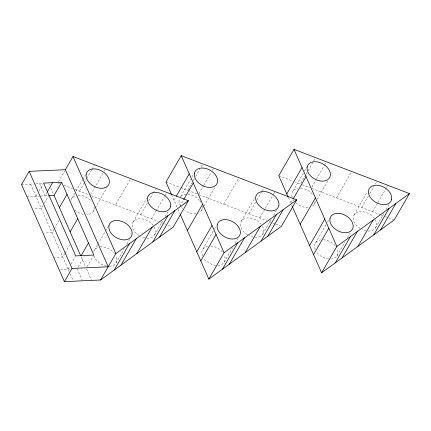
<?xml version="1.0" encoding="UTF-8"?>
<svg xmlns="http://www.w3.org/2000/svg" width="431" height="431" viewBox="0 0 431 431"><rect width="100%" height="100%" fill="white"/><g stroke="black" fill="none" stroke-linecap="round" stroke-linejoin="round"><path stroke-width="0.32" stroke-dasharray="2.15 1.62" d="M35.956 196.272L37.616 193.406M38.941 191.111L43.245 183.66M46.99 192.415L45.002 195.852L39.641 183.714M42.971 205.544L41.317 208.41L33.564 208.766M44.296 203.249L48.606 195.798M58.395 181.737L64.688 170.843M71.767 198.454L74.752 193.293M76.077 190.998L82.369 180.104M82.698 179.533L85.02 175.519M54.02 229.233L52.032 232.675L44.269 233.031M54.349 228.662L58.988 220.634M79.379 191.175L84.018 183.148M84.352 182.572L86.335 179.134M86.669 178.558L91.636 169.959M91.97 169.383L94.287 165.369M90.537 194.747L102.799 173.531M104.124 171.242L105.116 169.518M64.742 253.514L62.754 256.957L54.36 257.345M65.07 252.943L69.709 244.916M93.177 211.47L94.836 208.604M95.165 208.033L107.093 187.393M68.109 269.095L69.768 266.229M71.093 263.934L75.398 256.477M78.162 266.956L84.126 256.634M91.442 195.793L115.47 204.994L130.377 179.194M94.534 250.039L97.514 244.878M97.848 244.302L105.137 231.689M105.466 231.118L108.45 225.957M87.207 266.536L93.5 255.642M133.082 221.987L146.664 198.481M140.711 214.67L147.337 203.2M148.663 200.911L152.973 193.454M153.301 192.883L155.623 188.87M115.944 263.055L124.23 248.719M126.881 244.135L129.532 239.55M151.545 218.819L155.855 211.368M156.184 210.791L164.464 196.461M164.798 195.884L166.452 193.018M174.016 200.221L175.67 197.355M154.54 234.933L162.492 221.173M165.138 216.588L167.788 211.998M180.686 196.444L190.621 179.242M191.946 176.947L193.271 174.657M187.647 190.319L191.951 182.868M193.277 180.573L194.273 178.854M195.599 176.559L199.903 169.103M201.229 166.813L202.225 165.095M179.689 206.46L183.331 200.151M198.793 193.885L203.427 185.858M203.761 185.287L211.05 172.675M212.375 170.38L213.367 168.661M201.428 210.614L203.744 206.6M204.078 206.029L215.01 187.108M223.721 204.138L238.963 177.761M202.785 249.172L214.051 229.68M214.379 229.109L216.039 226.243M241.382 221.049L254.963 197.543M248.978 213.814L256.596 200.625M256.93 200.054L261.897 191.45M262.231 190.879L264.214 187.437M224.195 262.199L232.476 247.868M235.127 243.278L237.777 238.693M259.796 217.957L265.097 208.787M265.431 208.211L273.378 194.451M273.712 193.88L275.037 191.585M262.743 234.152L271.024 219.815M273.674 215.231L276.325 210.64M292.794 191.305L304.054 171.807M304.388 171.236L306.705 167.223M305.719 174.857L300.418 184.032L295.467 182.135M306.053 174.286L307.707 171.419M308.041 170.848L313.337 161.673M313.671 161.097L315.325 158.231M291.135 202.462L292.794 199.596M311.893 187.027L316.203 179.576M316.532 179L324.812 164.669M325.146 164.092L325.809 162.945M314.199 204.332L315.858 201.46M317.184 199.17L327.781 180.821M311.85 188.412L336.492 197.851L351.734 171.473M315.557 242.89L326.159 224.54M327.485 222.245L329.139 219.379M354.153 214.762L367.406 191.827M361.749 207.526L368.376 196.057M369.701 193.767L374.006 186.311M375.331 184.021L376.99 181.149M336.967 255.912L344.919 242.152M347.569 237.567L350.22 232.977M372.573 211.669L377.54 203.071M377.868 202.5L386.154 188.164M386.483 187.593L387.808 185.298M375.514 227.864L383.795 213.528M386.117 209.514L389.096 204.353M109.528 266.256L110.907 266.105A12.531 8.577 30 0 0 116.462 262.059L116.785 260.965A12.531 8.577 30 0 0 116.095 256.046M217.774 265.394L219.153 265.248A12.531 8.577 30 0 0 224.707 261.202L225.03 260.108A12.531 8.577 30 0 0 224.346 255.19M330.911 259.069L331.924 258.961A12.531 8.577 30 0 0 337.484 254.915L337.807 253.821A12.531 8.577 30 0 0 337.117 248.902M26.911 196.692L40.482 196.062M41.128 196.035L48.234 195.706M60.367 269.45L70.7 268.971M21.55 184.543L33.182 184.01M35.762 183.892L42.874 183.563M78.189 195.254L79.638 195.275A12.531 8.577 30 0 1 88.474 198.653L89.729 199.677A12.531 8.577 30 0 1 91.534 201.568M336.492 197.851L380.611 214.751M381.225 214.988L384.937 216.41M385.556 216.648L388.029 217.596M388.649 217.833L393.595 219.729M278.755 175.735L292.994 181.187M302.223 184.721L310.029 187.711M165.983 182.022L180.217 187.474M180.837 187.711L196.66 193.772M199.074 194.699L266.6 220.564M269.073 221.512L272.166 222.698M272.785 222.935L275.258 223.883M275.872 224.12L280.204 225.774M58.352 183.121L59.586 183.59M63.917 185.249L72.575 188.568M75.048 189.516L89.007 194.86M115.47 204.994L158.349 221.426M160.822 222.374L163.909 223.56M164.529 223.797L165.768 224.271M168.241 225.214L171.947 226.636M295.935 202.802L296.237 203.098A12.531 8.577 30 0 0 308.709 207.44M74.919 209.956L75.215 210.247A12.531 8.577 30 0 0 83.803 214.466M288.393 197.576L290.806 203.039M291.609 204.86L292.143 206.072M171.608 194.764L177.227 207.505M178.03 209.326L179.91 213.571M48.956 183.902L49.49 185.12M50.831 188.153L53.514 194.225M81.12 256.725L85.677 267.042M86.48 268.863L91.324 279.821M77.171 268.675L82.267 280.215M30.596 184.129L69.181 271.519M70.253 273.949L72.931 280.015M94.066 206.993A12.531 8.577 30 0 1 86.76 214.67M70.932 200.544A12.531 8.577 30 0 1 75.522 195.717M106.57 266.051A12.531 8.577 30 0 1 97.982 261.832L96.851 260.723A12.531 8.577 30 0 1 93.92 255.777M93.699 252.13A12.531 8.577 30 0 1 98.29 247.302M100.024 246.92A12.531 8.577 30 0 1 114.614 253.552M146.702 238.154A12.531 8.577 30 0 0 148.151 238.165L149.53 238.009A12.531 8.577 30 0 0 155.047 233.931L155.359 232.837A12.531 8.577 30 0 0 153.98 226.647M144.692 237.88A12.531 8.577 30 0 1 140.662 236.495M139.218 235.709A12.531 8.577 30 0 1 132.139 225.257A12.531 8.577 30 0 1 139.466 218.754L140.921 218.77A12.531 8.577 30 0 1 149.762 222.116L151.022 223.134A12.531 8.577 30 0 1 153.15 225.418M368.096 231.027A12.531 8.577 30 0 0 369.06 231.021L370.445 230.881A12.531 8.577 30 0 0 376.037 226.868L376.365 225.779A12.531 8.577 30 0 0 375.067 219.6M366.102 230.806A12.531 8.577 30 0 1 362.056 229.524M360.133 228.495A12.531 8.577 30 0 1 353.167 218.011A12.531 8.577 30 0 1 360.607 211.605L362.062 211.626A12.531 8.577 30 0 1 370.892 215.047L372.142 216.071A12.531 8.577 30 0 1 374.248 218.366M315.163 201.072A12.531 8.577 30 0 1 311.608 206.594M294.12 200.808A12.531 8.577 30 0 1 293.549 199.989M292.175 197.042A12.531 8.577 30 0 1 291.83 194.559L291.954 193.39A12.531 8.577 30 0 1 297.837 188.255M300.671 188.126A12.531 8.577 30 0 1 309.501 191.515L310.756 192.533A12.531 8.577 30 0 1 312.874 194.823M328.594 259.047A12.531 8.577 30 0 1 319.005 254.683L317.873 253.573A12.531 8.577 30 0 1 316.316 251.575M315.233 249.474A12.531 8.577 30 0 1 314.598 246.144L314.722 244.975A12.531 8.577 30 0 1 320.599 239.841M323.433 239.711A12.531 8.577 30 0 1 335.641 246.408M254.834 237.287A12.531 8.577 30 0 0 256.289 237.309L257.673 237.169A12.531 8.577 30 0 0 263.266 233.155L263.594 232.067A12.531 8.577 30 0 0 262.296 225.887M253.331 237.093A12.531 8.577 30 0 1 249.285 235.811M247.362 234.782A12.531 8.577 30 0 1 240.396 224.298A12.531 8.577 30 0 1 247.836 217.892L249.29 217.914A12.531 8.577 30 0 1 258.121 221.335L259.37 222.358A12.531 8.577 30 0 1 261.164 224.255M202.317 206.137A12.531 8.577 30 0 1 198.831 212.882M195.938 213.728A12.531 8.577 30 0 1 184.716 210.403M182.335 208.275A12.531 8.577 30 0 1 181.656 207.494M180.519 205.862A12.531 8.577 30 0 1 179.059 200.846L179.183 199.677A12.531 8.577 30 0 1 179.506 198.589M180.718 196.703A12.531 8.577 30 0 1 185.976 194.424M187.9 194.413A12.531 8.577 30 0 1 196.73 197.802L197.985 198.82A12.531 8.577 30 0 1 199.79 200.711M200.103 201.11A12.531 8.577 30 0 1 200.927 202.344M215.823 265.334A12.531 8.577 30 0 1 206.228 260.97L205.102 259.861A12.531 8.577 30 0 1 203.545 257.862M202.635 256.186A12.531 8.577 30 0 1 201.821 252.431L201.95 251.262A12.531 8.577 30 0 1 207.828 246.128M210.662 245.999A12.531 8.577 30 0 1 222.87 252.695"/><path stroke-width="0.65" d="M65.35 169.695L29.168 171.355L21.55 184.543L64.402 281.637L100.585 279.978L173.187 227.11L188.428 200.738L72.974 156.507L65.35 169.695L108.203 266.789L72.025 268.454L64.402 281.637M47.324 191.838L52.625 182.669M80.586 255.513L54.047 195.437L61.671 182.248L43.579 183.083L75.732 255.906L93.834 255.071L61.671 182.248M59.408 207.575L67.031 194.386M70.129 231.846L77.747 218.657M81.184 255.545L88.474 242.933M100.585 279.978L115.826 253.6L188.428 200.738M114.21 270.059L129.451 243.682M180.174 214.18L208.836 279.116L281.438 226.248L296.679 199.876L181.219 155.65L165.983 182.022L171.608 194.764M121.009 265.108L136.25 238.736M136.896 253.541L152.138 227.169M176.333 196.213L189.252 173.849M152.773 241.98L168.015 215.602M159.578 237.023L174.819 210.646M183.665 199.575L193.271 182.949M187.41 230.569L202.645 204.197M196.784 251.806L212.025 225.435M200.803 260.911L216.039 234.539M208.836 279.116L224.072 252.744L296.679 199.876M222.45 269.208L237.691 242.831M292.412 206.681L321.607 272.828L394.214 219.961L409.45 193.589L293.996 149.363L278.755 175.735L288.129 196.972M229.26 264.251L244.501 237.874M245.147 252.685L260.389 226.307M286.787 193.939L302.029 167.562M261.019 241.123L276.26 214.746M267.834 236.161L283.07 209.789M293.123 199.025L306.042 176.662M300.181 224.282L315.422 197.91M309.555 245.519L324.796 219.147M313.574 254.629L328.81 228.252M321.607 272.828L336.848 246.457L409.45 193.589M335.221 262.921L350.462 236.544M342.031 257.964L357.272 231.587M357.919 246.397L373.16 220.02M373.796 234.836L389.031 208.464M380.605 229.874L395.841 203.502M48.881 195.674L54.047 195.437M293.996 149.363L336.848 246.457M181.219 155.65L224.072 252.744M72.974 156.507L115.826 253.6M29.168 171.355L72.025 268.454M86.173 174.167L86.044 175.336A12.531 8.577 30 0 0 89.325 182.766L90.456 183.875A12.531 8.577 30 0 0 106.85 186.742A12.531 8.577 30 0 0 104.97 173.3L103.715 172.281A12.531 8.577 30 0 0 94.879 168.898L93.425 168.882A12.531 8.577 30 0 0 86.173 174.167M108.935 225.752L108.811 226.921A12.531 8.577 30 0 0 112.092 234.351L113.224 235.461A12.531 8.577 30 0 0 124.769 239.878L126.148 239.728A12.531 8.577 30 0 0 131.703 235.682L132.021 234.593A12.531 8.577 30 0 0 122.194 221.512A12.531 8.577 30 0 0 108.935 225.752M194.419 173.305L194.295 174.474A12.531 8.577 30 0 0 197.57 181.904L198.702 183.013A12.531 8.577 30 0 0 215.096 185.885A12.531 8.577 30 0 0 213.226 172.443L211.971 171.425A12.531 8.577 30 0 0 203.136 168.042L201.681 168.02A12.531 8.577 30 0 0 194.419 173.305M217.186 224.89L217.062 226.059A12.531 8.577 30 0 0 220.338 233.489L221.469 234.599A12.531 8.577 30 0 0 233.009 239.022L234.389 238.871A12.531 8.577 30 0 0 239.948 234.83L240.272 233.737A12.531 8.577 30 0 0 230.45 220.656A12.531 8.577 30 0 0 217.186 224.89M307.195 167.018L307.066 168.187A12.531 8.577 30 0 0 310.342 175.616L311.473 176.726A12.531 8.577 30 0 0 327.872 179.598A12.531 8.577 30 0 0 325.998 166.161L324.742 165.138A12.531 8.577 30 0 0 315.907 161.754L314.452 161.733A12.531 8.577 30 0 0 307.195 167.018M329.957 218.603L329.834 219.772A12.531 8.577 30 0 0 333.109 227.202L334.24 228.311A12.531 8.577 30 0 0 345.781 232.735L347.165 232.584A12.531 8.577 30 0 0 352.72 228.543L353.043 227.449A12.531 8.577 30 0 0 343.221 214.374A12.531 8.577 30 0 0 329.957 218.603M170.601 206.46L170.288 207.559A12.531 8.577 30 0 1 164.766 211.637L163.392 211.788A12.531 8.577 30 0 1 148.216 202.635A12.531 8.577 30 0 1 154.707 192.382L156.162 192.393A12.531 8.577 30 0 1 165.003 195.744L166.258 196.757A12.531 8.577 30 0 1 170.601 206.46M278.835 205.695L278.501 206.783A12.531 8.577 30 0 1 272.909 210.791L271.53 210.937A12.531 8.577 30 0 1 256.423 201.676A12.531 8.577 30 0 1 263.072 191.515L264.532 191.542A12.531 8.577 30 0 1 273.356 194.957L274.606 195.981A12.531 8.577 30 0 1 278.835 205.695M391.607 199.408L391.273 200.496A12.531 8.577 30 0 1 385.68 204.504L384.301 204.65A12.531 8.577 30 0 1 369.195 195.388A12.531 8.577 30 0 1 375.848 185.228L377.303 185.255A12.531 8.577 30 0 1 386.128 188.676L387.377 189.694A12.531 8.577 30 0 1 391.607 199.408"/></g></svg>
